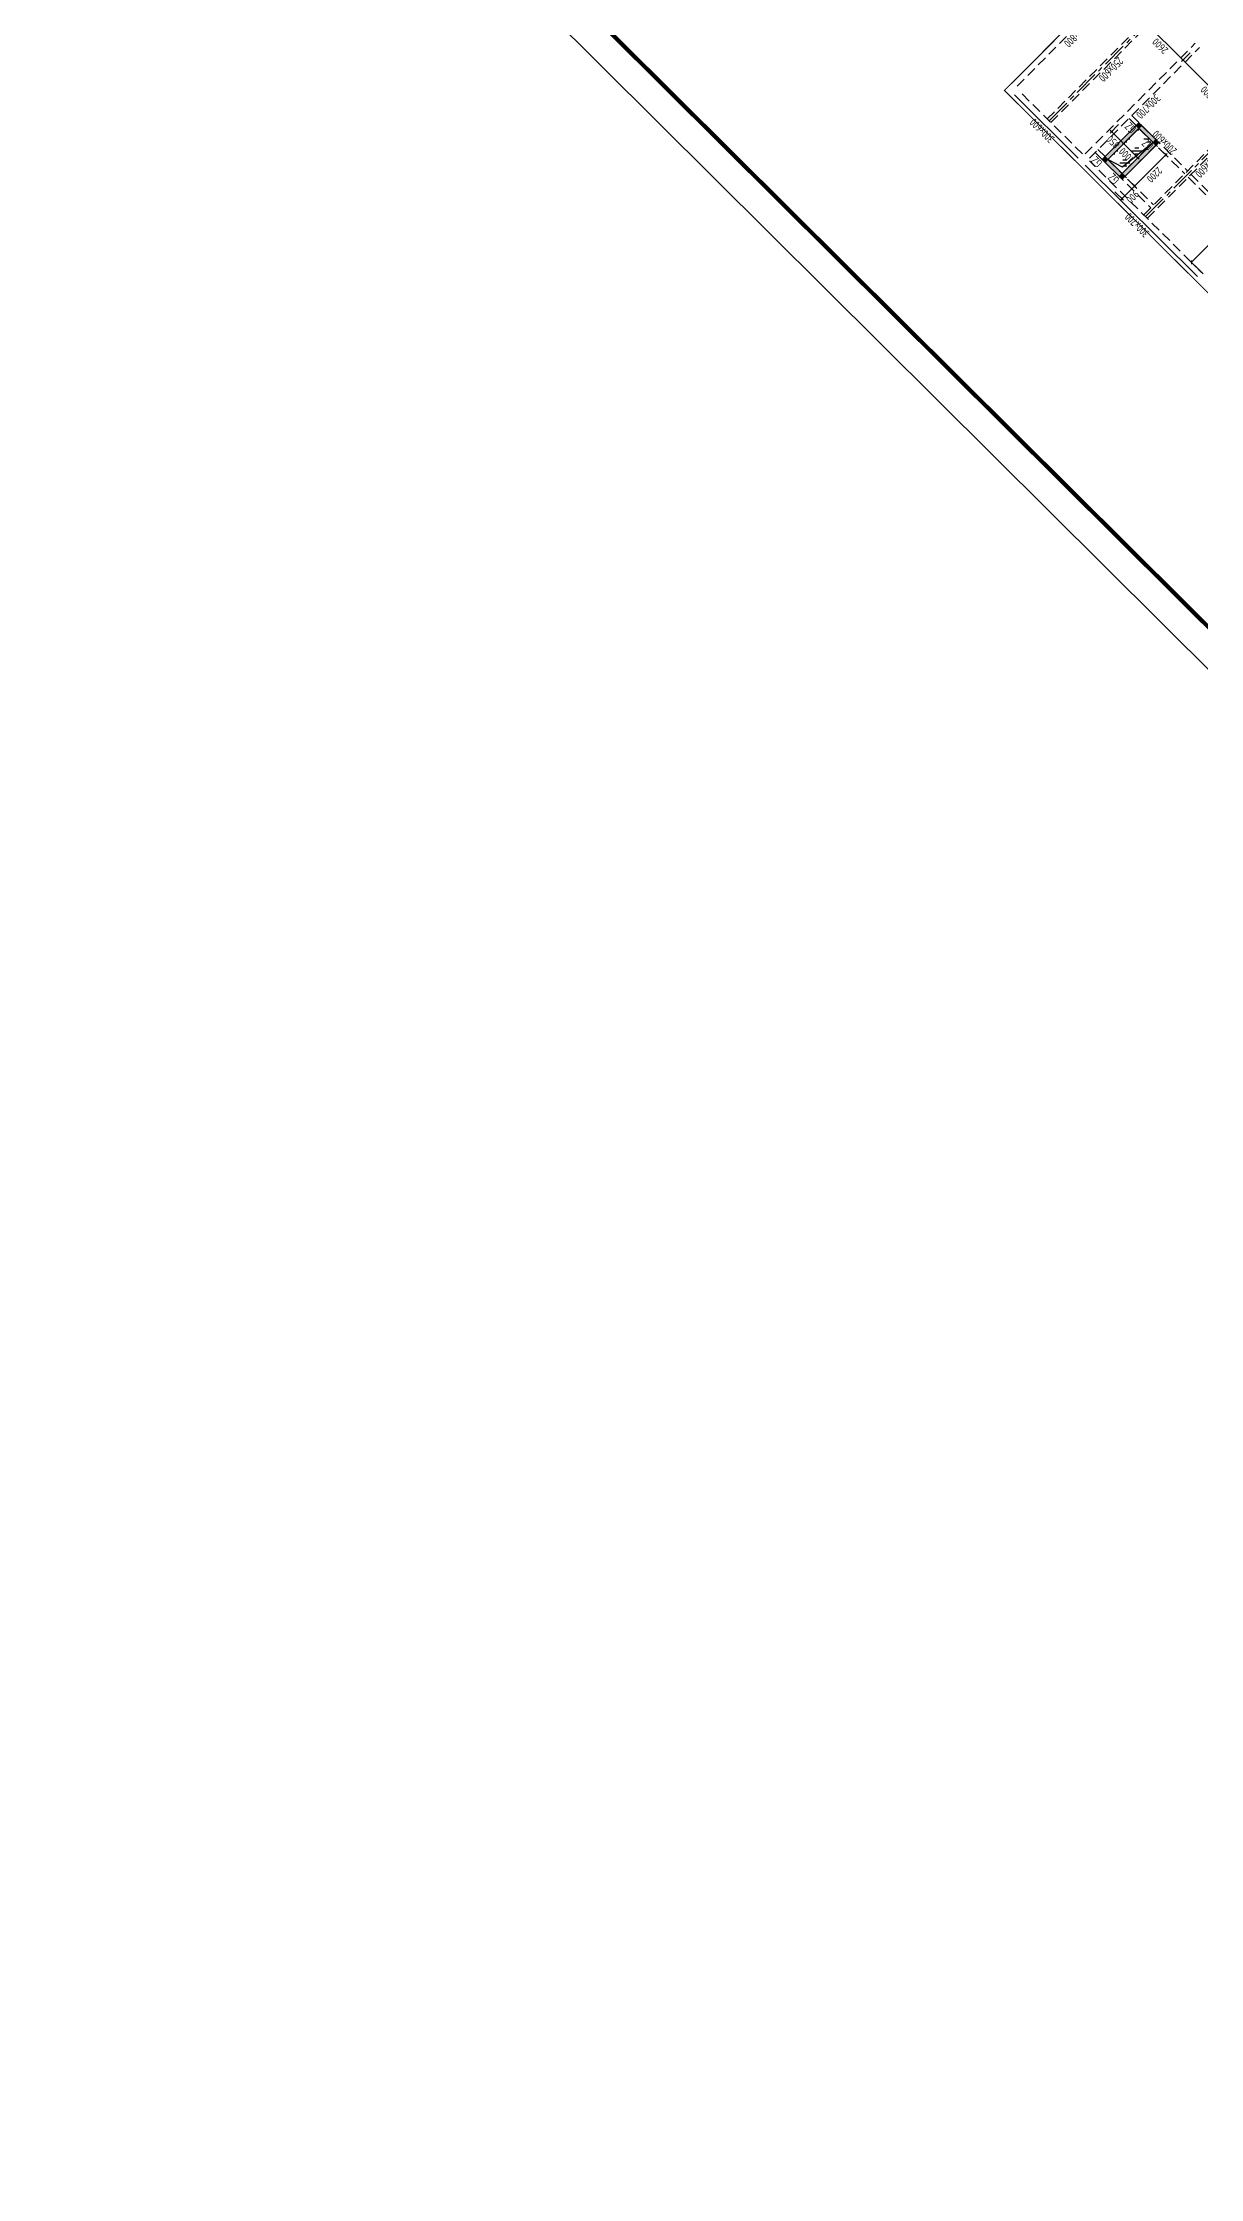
# Model space of a CAD drawing. Extents: x 517450926 to 520131079, y 3499134486 to 3500888201.
# Drawn here: x 518412846 to 518470698, y 3500219565 to 3500326340 of the extents above; entities that cross this region are included whole.
import ezdxf
from ezdxf.enums import TextEntityAlignment as Align

# ---------------------------------------------------------------- set-up
doc = ezdxf.new("R2010")
doc.units = 0
doc.header["$LTSCALE"] = 1000
doc.header["$MEASUREMENT"] = 0
doc.linetypes.add('CENTER', pattern=[2, 1.25, -0.25, 0.25, -0.25])
doc.linetypes.add('DASHED', pattern=[0.75, 0.5, -0.25])
doc.layers.get('0').update_dxf_attribs({"linetype": 'CONTINUOUS'})
doc.layers.get('Defpoints').update_dxf_attribs({"color": 2, "linetype": 'CONTINUOUS'})
for name, color, linetype in [('C-SHET-SHET', 144, 'CONTINUOUS'), ('S_AXIS', 8, 'CENTER'), ('S_AXIS_DIMS', 3, 'CONTINUOUS'), ('S_BEAM', 4, 'DASHED'), ('S_BEAM_SECD_TEXT_HORZ', 9, 'CONTINUOUS'), ('S_BEAM_TEXT_HORZ', 7, 'CONTINUOUS'), ('S_BEAM_TEXT_VERT', 41, 'CONTINUOUS'), ('S_COLU', 2, 'CONTINUOUS'), ('S_COLU_HACH', 15, 'CONTINUOUS'), ('S_COLU_TEXT', 7, 'CONTINUOUS'), ('S_DETL', 7, 'CONTINUOUS'), ('S_DETL_HACH', 254, 'CONTINUOUS'), ('S_FLOR_ENHN', 91, 'DASHED'), ('S_FLOR_TEXT', 51, 'CONTINUOUS'), ('S_HOLE', 201, 'CONTINUOUS'), ('S_PLAN_HACH', 254, 'CONTINUOUS')]:
    doc.layers.add(name, color=color, linetype=linetype)
doc.layers.add('内框', color=8, linetype='CONTINUOUS', plot=False)
doc.styles.get("Standard").update_dxf_attribs({"font": 'Tssdeng.shx', "bigfont": 'Tssdchn.shx'})
doc.styles.add('TH-STYLE3', font='tssdeng.shx', dxfattribs={"width": 0.7, "bigfont": 'tssdchn.shx'})
doc.styles.add('样式 1', font='Tssdeng.shx', dxfattribs={"width": 0.7, "bigfont": 'Tssdchn.shx'})
doc.styles.add('黑体', font='simhei.ttf')
doc.dimstyles.new('TSSD_100_100', dxfattribs={"dimtxt": 375, "dimasz": 100, "dimexe": 100, "dimexo": 0, "dimgap": 125, "dimtad": 1, "dimdec": 1, "dimdsep": 46, "dimtxsty": 'TH-STYLE3', "dimblk": 'ARCHTICK', "dimcen": -100, "dimdle": 100, "dimclrt": 7, "dimadec": 0, "dimazin": 0, "dimtfac": 1, "dimtdec": 1, "dimtix": 1, "dimtmove": 2, "dimatfit": 3, "dimldrblk": 'ARCHTICK', "dimfxl": 500, "dimfxlon": 1, "dimtolj": 1, "dimtzin": 0, "dimarcsym": 0})
doc.dimstyles.new('TSSD_100_100$0', dxfattribs={"dimtxt": 300, "dimasz": 100, "dimexe": 100, "dimexo": 250, "dimgap": 100, "dimtad": 1, "dimdec": 0, "dimzin": 0, "dimdsep": 46, "dimtxsty": 'TH-STYLE3', "dimblk": '_tsdbk', "dimcen": 0, "dimdle": 100, "dimclrt": 7, "dimadec": 1, "dimazin": 0, "dimtfac": 1, "dimtdec": 0, "dimtix": 1, "dimtmove": 2, "dimatfit": 3, "dimldrblk": '_tsdbk', "dimfxl": 1, "dimtolj": 1, "dimtzin": 0, "dimarcsym": 0})

# ---------------------------------------------------------------- blocks, each defined once
blk = doc.blocks.new('THAPE_A1L2_inner')
at = {"layer": '内框'}
blk.add_lwpolyline([(0, 0), (1261, 0), (1261, 594), (0, 594)], close=True, dxfattribs=at)
at = {"layer": '内框', "const_width": 1.4}
blk.add_lwpolyline([(25, 584), (25, 10), (1251, 10), (1251, 584)], close=True, dxfattribs=at)
at = {"layer": '内框', "style": '黑体', "width": 0.8}
blk.add_attdef('内框名称', (58.89, 599.29), '', height=8, dxfattribs=at)
blk = doc.blocks.new('SH_THAPE_A1L2')
blk.add_lwpolyline([(0, 0), (1261, 0), (1261, 594), (0, 594)], close=True)
at = {"const_width": 1.4}
blk.add_lwpolyline([(25, 584), (25, 10), (1251, 10), (1251, 584)], close=True, dxfattribs=at)
blk.add_attdef('作废标记', text='', height=400).set_placement((658, 330.5), align=Align.MIDDLE_CENTER)
blk = doc.blocks.new('_ArchTick')
at = {"color": 0, "const_width": 0.25}
blk.add_lwpolyline([(-0.5, -0.5), (0.5, 0.5)], dxfattribs=at)
blk = doc.blocks.new('*D199')
at = {"layer": 'Defpoints', "color": 0, "transparency": 16777216}
for p in [(518470556, 3500326206), (518469832, 3500325479), (518473534, 3500323245)]:
    blk.add_point(p, dxfattribs=at)
at = {"layer": 'S_AXIS_DIMS', "color": 0, "lineweight": -2, "transparency": 16777216}
for p, q in [((518470185, 3500325834), (518469762, 3500325408)), ((518472881, 3500322447), (518469762, 3500325550)), ((518473163, 3500322872), (518472740, 3500322446))]:
    blk.add_line(p, q, dxfattribs=at)
at = {"layer": 'S_AXIS_DIMS', "color": 0, "lineweight": -2, "transparency": 16777216, "xscale": 100, "yscale": 100, "zscale": 100}
for p, rotation in [((518469832, 3500325479), 135.1572922653654), ((518472810, 3500322517), 315.1572922653655)]:
    blk.add_blockref('_ArchTick', p, dxfattribs=dict(at, rotation=rotation))
at = {"layer": 'S_AXIS_DIMS', "color": 7, "transparency": 16777216, "insert": (518471101, 3500323777), "char_height": 375, "attachment_point": 5, "rotation": 135.15729, "style": 'TH-STYLE3'}
blk.add_mtext('\\A1;4200', dxfattribs=at)
blk = doc.blocks.new('*D200')
at = {"layer": 'Defpoints', "color": 0, "transparency": 16777216}
for p in [(518467989, 3500327312), (518468712, 3500328040), (518470556, 3500326206)]:
    blk.add_point(p, dxfattribs=at)
at = {"layer": 'S_AXIS_DIMS', "color": 0, "lineweight": -2, "transparency": 16777216}
for p, q in [((518468341, 3500327667), (518467918, 3500327242)), ((518469903, 3500325409), (518467918, 3500327383)), ((518470185, 3500325834), (518469762, 3500325408))]:
    blk.add_line(p, q, dxfattribs=at)
at = {"layer": 'S_AXIS_DIMS', "color": 0, "lineweight": -2, "transparency": 16777216, "xscale": 100, "yscale": 100, "zscale": 100}
for p, rotation in [((518467989, 3500327312), 135.1572922653654), ((518469832, 3500325479), 315.1572922653655)]:
    blk.add_blockref('_ArchTick', p, dxfattribs=dict(at, rotation=rotation))
at = {"layer": 'S_AXIS_DIMS', "color": 7, "transparency": 16777216, "insert": (518468690, 3500326174), "char_height": 375, "attachment_point": 5, "rotation": 135.15729, "style": 'TH-STYLE3'}
blk.add_mtext('\\A1;2600', dxfattribs=at)
blk = doc.blocks.new('*D325')
at = {"layer": 'Defpoints', "color": 0, "transparency": 16777216}
for p in [(518466249, 3500319066), (518466883, 3500319704), (518467418, 3500319173)]:
    blk.add_point(p, dxfattribs=at)
at = {"layer": 'S_AXIS_DIMS', "color": 0, "lineweight": -2, "transparency": 16777216}
for p, q in [((518466428, 3500318888), (518466854, 3500318464)), ((518466712, 3500318464), (518467488, 3500319244)), ((518467063, 3500319526), (518467488, 3500319103))]:
    blk.add_line(p, q, dxfattribs=at)
at = {"layer": 'S_AXIS_DIMS', "color": 0, "lineweight": -2, "transparency": 16777216, "xscale": 100, "yscale": 100, "zscale": 100}
for p, rotation in [((518467418, 3500319173), 45.15729226595141), ((518466783, 3500318535), 225.1572922659514)]:
    blk.add_blockref('_ArchTick', p, dxfattribs=dict(at, rotation=rotation))
at = {"layer": 'S_AXIS_DIMS', "color": 7, "transparency": 16777216, "insert": (518467322, 3500318634), "char_height": 375, "attachment_point": 5, "rotation": 225.15729, "style": 'TH-STYLE3'}
blk.add_mtext('\\A1;900', dxfattribs=at)
blk = doc.blocks.new('*D326')
at = {"layer": 'Defpoints', "color": 0, "transparency": 16777216}
for p in [(518468435, 3500321264), (518468969, 3500320733), (518466883, 3500319704)]:
    blk.add_point(p, dxfattribs=at)
at = {"layer": 'S_AXIS_DIMS', "color": 0, "lineweight": -2, "transparency": 16777216}
for p, q in [((518468614, 3500321086), (518469040, 3500320662)), ((518467347, 3500319102), (518469039, 3500320804)), ((518467063, 3500319526), (518467488, 3500319103))]:
    blk.add_line(p, q, dxfattribs=at)
at = {"layer": 'S_AXIS_DIMS', "color": 0, "lineweight": -2, "transparency": 16777216, "xscale": 100, "yscale": 100, "zscale": 100}
for p, rotation in [((518468969, 3500320733), 45.15729226595141), ((518467418, 3500319173), 225.1572922659514)]:
    blk.add_blockref('_ArchTick', p, dxfattribs=dict(at, rotation=rotation))
at = {"layer": 'S_AXIS_DIMS', "color": 7, "transparency": 16777216, "insert": (518468415, 3500319733), "char_height": 375, "attachment_point": 5, "rotation": 225.15729, "style": 'TH-STYLE3'}
blk.add_mtext('\\A1;2200', dxfattribs=at)
blk = doc.blocks.new('*D327')
at = {"layer": 'Defpoints', "color": 0, "transparency": 16777216}
for p in [(518467633, 3500322062), (518466869, 3500321294), (518468342, 3500321357)]:
    blk.add_point(p, dxfattribs=at)
at = {"layer": 'S_AXIS_DIMS', "color": 0, "lineweight": -2, "transparency": 16777216}
for p, q in [((518467222, 3500321648), (518466798, 3500321223)), ((518467649, 3500320518), (518466798, 3500321364)), ((518467931, 3500320943), (518467507, 3500320518))]:
    blk.add_line(p, q, dxfattribs=at)
at = {"layer": 'S_AXIS_DIMS', "color": 0, "lineweight": -2, "transparency": 16777216, "xscale": 100, "yscale": 100, "zscale": 100}
for p, rotation in [((518466869, 3500321294), 135.1572922659514), ((518467578, 3500320589), 315.1572922659514)]:
    blk.add_blockref('_ArchTick', p, dxfattribs=dict(at, rotation=rotation))
at = {"layer": 'S_AXIS_DIMS', "color": 7, "transparency": 16777216, "insert": (518467003, 3500320720), "char_height": 375, "attachment_point": 5, "rotation": 135.15729, "style": 'TH-STYLE3'}
blk.add_mtext('\\A1;1000', dxfattribs=at)
blk = doc.blocks.new('*D328')
at = {"layer": 'Defpoints', "color": 0, "transparency": 16777216}
for p in [(518466889, 3500322519), (518467633, 3500322062), (518466266, 3500321893)]:
    blk.add_point(p, dxfattribs=at)
at = {"layer": 'S_AXIS_DIMS', "color": 0, "lineweight": -2, "transparency": 16777216}
for p, q in [((518466940, 3500321223), (518466195, 3500321964)), ((518466619, 3500322248), (518466196, 3500321822)), ((518467222, 3500321648), (518466798, 3500321223))]:
    blk.add_line(p, q, dxfattribs=at)
at = {"layer": 'S_AXIS_DIMS', "color": 0, "lineweight": -2, "transparency": 16777216, "xscale": 100, "yscale": 100, "zscale": 100}
for p, rotation in [((518466266, 3500321893), 135.1572922659514), ((518466869, 3500321294), 315.1572922659514)]:
    blk.add_blockref('_ArchTick', p, dxfattribs=dict(at, rotation=rotation))
at = {"layer": 'S_AXIS_DIMS', "color": 7, "transparency": 16777216, "insert": (518466347, 3500321372), "char_height": 375, "attachment_point": 5, "rotation": 135.15729, "style": 'TH-STYLE3'}
blk.add_mtext('\\A1;850', dxfattribs=at)
blk = doc.blocks.new('_tsdbk')
blk.add_line((-1, 0), (0, 0))
at = {"const_width": 0.5}
blk.add_lwpolyline([(-0.7, -0.7), (0.7, 0.7)], dxfattribs=at)
blk = doc.blocks.new('*D392')
at = {"layer": 'Defpoints', "color": 0, "transparency": 16777216}
for p in [(518475825, 3500320966), (518476587, 3500320208), (518471016, 3500314607)]:
    blk.add_point(p, dxfattribs=at)
at = {"layer": 'S_FLOR_TEXT', "color": 0, "lineweight": -2, "transparency": 16777216}
for p, q in [((518470325, 3500315435), (518475755, 3500320895)), ((518476410, 3500320384), (518475754, 3500321036)), ((518470839, 3500314783), (518470184, 3500315435))]:
    blk.add_line(p, q, dxfattribs=at)
at = {"layer": 'S_FLOR_TEXT', "color": 0, "lineweight": -2, "transparency": 16777216, "xscale": 100, "yscale": 100, "zscale": 100}
for p, rotation in [((518475825, 3500320966), 45.15728582475018), ((518470255, 3500315364), 225.1572858247502)]:
    blk.add_blockref('_tsdbk', p, dxfattribs=dict(at, rotation=rotation))
blk = doc.blocks.new('A$C04C438BD')
at = {"layer": 'S_COLU_HACH'}
blk.add_hatch(color=256, dxfattribs=at).paths.add_polyline_path([(0, 200), (200, 200), (200, 0), (0, 0)])
at = {"layer": 'S_COLU'}
blk.add_lwpolyline([(0, 200), (200, 200), (200, 0), (0, 0)], close=True, dxfattribs=at)
at = {"layer": 'S_COLU_TEXT', "style": 'TH-STYLE3', "width": 0.65}
blk.add_text('GZ', height=420, dxfattribs=at).set_placement((70, 270))
blk = doc.blocks.new('A$C764F1892')
at = {"layer": 'S_DETL_HACH'}
h = blk.add_hatch(dxfattribs=at)
h.set_pattern_fill('AR-CONC', color=256, scale=10)
h.set_pattern_definition([(50, (-4138.91, -3263.73), (71.726018, -6.275213), [7.5, -82.5]), (355, (-4138.91, -3263.73), (-13.875133, 75.219213), [6, -66]), (100.451444, (-4132.93, -3264.254), (57.850885, 68.944), [6.37402, -70.11421]), (46.1842, (-4138.91, -3243.73), (106.72413, -16.55193), [11.25, -123.75]), (96.63564, (-4130.02, -3245.11), (93.466195, 97.41186), [9.56103, -105.17138]), (351.18416, (-4138.91, -3243.73), (93.46619, 97.41186), [9, -99]), (21, (-4128.91, -3248.73), (59.690705, -40.26189), [7.5, -82.5]), (326, (-4128.91, -3248.73), (24.331533, 72.515005), [6, -66]), (71.451445, (-4123.935, -3252.086), (84.022238, 32.253115), [6.37402, -70.11421]), (37.5, (-4138.91, -3263.73), (1.2159855, 33.2893854), [0, -65.2, 0, -67, 0, -66.25]), (7.5, (-4138.91, -3263.73), (26.306954, 39.441171), [0, -38.2, 0, -63.7, 0, -25.25]), (327.5, (-4161.21, -3263.73), (53.3822436, -2.255487), [0, -25, 0, -78, 0, -103.5]), (317.5, (-4171.21, -3263.73), (58.318617, 10.010498), [0, -32.5, 0, -51.8, 0, -73.5])])
h.paths.add_polyline_path([(98750, 53454), (100150, 53454), (100150, 56054), (98750, 56054)])
h.paths.add_polyline_path([(99950, 53654), (98950, 53654), (98950, 55854), (99950, 55854)], flags=16)
at = {"layer": 'S_DETL'}
for points in [[(98750, 56054), (100150, 56054), (100150, 53454), (98750, 53454)], [(98950, 55854), (99950, 55854), (99950, 53654), (98950, 53654)]]:
    blk.add_lwpolyline(points, close=True, dxfattribs=at)
at = {"layer": 'S_COLU'}
for p in [(98750, 55854), (99950, 55853), (98750, 53454), (99950, 53453)]:
    blk.add_blockref('A$C04C438BD', p, dxfattribs=at)

msp = doc.modelspace()

# ---------------------------------------------------------------- hatches: boundary and pattern name
at = {"layer": 'S_PLAN_HACH', "transparency": 33554559}
h = msp.add_hatch(dxfattribs=at)
h.set_pattern_fill('GOST_GLASS', color=256, scale=100)
h.set_pattern_definition([(180.1573, (518542561.17, 3500183126.1), (-601.645, 598.3506), [500, -700]), (180.1573, (518542410.76, 3500183275.7), (-601.645, 598.3506), [200, -1000]), (180.1573, (518542411.6, 3500182975.7), (-601.645, 598.3506), [200, -1000])])
h.paths.add_polyline_path([(518466790.4251, 3500319796.7882), (518466081.3798, 3500320501.9511), (518467632.7382, 3500322061.8508), (518468341.7835, 3500321356.6879)])

# ---------------------------------------------------------------- linework, layer by layer
at = {"layer": 'S_AXIS'}
for p, q in [((518467963.0675, 3500317643.3236), (518480127.1278, 3500329874.3551)), ((518463141.5594, 3500322438.4315), (518468923.8953, 3500328252.6029))]:
    msp.add_line(p, q, dxfattribs=at)
at = {"layer": 'S_BEAM', "linetype": 'Continuous'}
for p, q in [((518461262.5893, 3500324307.1131), (518466833.3946, 3500329908.553)), ((518464596.267, 3500320568.585), (518461405.5631, 3500323741.8182)), ((518470552.2476, 3500314645.2165), (518464950.7897, 3500320216.0036))]:
    msp.add_line(p, q, dxfattribs=at)
at = {"layer": 'S_BEAM'}
for p, q in [((518461545.8195, 3500324166.4686), (518467046.1075, 3500329697.0034)), ((518463052.9288, 3500322526.5769), (518468623.7157, 3500328128.0347)), ((518463230.1901, 3500322350.2861), (518468800.9771, 3500327951.744)), ((518464949.2367, 3500320781.6869), (518470449.5074, 3500326312.2402)), ((518465161.9503, 3500320570.138), (518470662.221, 3500326100.6913)), ((518464807.8159, 3500320781.2986), (518461617.112, 3500323954.5318)), ((518467874.4369, 3500317731.469), (518473445.2239, 3500323332.9268)), ((518468051.6982, 3500317555.1783), (518473622.4852, 3500323156.6361)), ((518467490.9292, 3500322202.8834), (518465939.5707, 3500320642.9837)), ((518467632.7382, 3500322061.8508), (518466081.3798, 3500320501.9511)), ((518467136.4065, 3500322555.4648), (518469919.4093, 3500319787.7004)), ((518467277.4391, 3500322697.2739), (518470060.4419, 3500319929.5094)), ((518465444.0154, 3500320853.756), (518468227.0182, 3500318085.9915)), ((518465585.0479, 3500320995.565), (518468368.0508, 3500318227.8006)), ((518468341.7835, 3500321356.6879), (518466790.4251, 3500319796.7882)), ((518468483.5926, 3500321215.6553), (518466932.2342, 3500319655.7556)), ((518470763.7965, 3500314857.9301), (518465162.3386, 3500320428.7172)), ((518470096.6707, 3500319611.4097), (518472879.6735, 3500316843.6452)), ((518470237.7033, 3500319753.2187), (518473020.7061, 3500316985.4542))]:
    msp.add_line(p, q, dxfattribs=at)
at = {"layer": 'S_FLOR_ENHN', "linetype": 'ByBlock', "const_width": 50}
msp.add_lwpolyline([(518492497.9764, 3500292537.5823), (518460910.0078, 3500323952.5905), (518466833.3946, 3500329908.553), (518445632.9215, 3500350992.9424), (518452543.5182, 3500357941.5865), (518506962.7458, 3500303820.3323), (518500052.1492, 3500296871.6882), (518498421.35, 3500298493.558)], close=True, dxfattribs=at)
at = {"layer": 'S_HOLE'}
msp.add_lwpolyline([(518468341.7835, 3500321356.6879), (518466810.0832, 3500320109.8198), (518466081.3798, 3500320501.9511)], dxfattribs=at)
at = {"layer": 'S_PLAN_HACH', "transparency": 33554559}
msp.add_lwpolyline([(518466790.4251, 3500319796.7882), (518466081.3798, 3500320501.9511), (518467632.7382, 3500322061.8508), (518468341.7835, 3500321356.6879)], close=True, dxfattribs=at)

# ---------------------------------------------------------------- block references
at = {"layer": 'C-SHET-SHET', "xscale": 150, "yscale": 150, "zscale": 150, "rotation": 135.1572922948761}
msp.add_blockref('SH_THAPE_A1L2', (518609792.2772, 3500282741.2279), dxfattribs=at)
at = {"layer": 'S_DETL', "rotation": 135.1572922454761}
msp.add_blockref('A$C764F1892', (518576333.8078, 3500289621.0977), dxfattribs=at)
at = {"layer": '内框', "xscale": 149.9999999999999, "yscale": 149.9999999999999, "zscale": 149.9999999999999, "rotation": 135.1572922948763}
msp.add_blockref('THAPE_A1L2_inner', (518609792.2772, 3500282741.2279), dxfattribs=at)

# ---------------------------------------------------------------- texts
at = {"layer": 'S_BEAM_SECD_TEXT_HORZ', "linetype": 'Continuous', "width": 0.7}
for s, rotation, style, p in [('250x600', 225.157297813, '样式 1', (518466098.3113, 3500325139.2521)), ('200x600', 135.157288154, 'TH-STYLE3', (518469044.3914, 3500321486.4066)), ('250x600', 225.157297813, '样式 1', (518470919.8194, 3500320344.1442))]:
    msp.add_text(s, height=400, rotation=rotation, dxfattribs=dict(at, style=style)).set_placement(p, align=Align.CENTER)
at = {"layer": 'S_BEAM_TEXT_HORZ', "linetype": 'Continuous', "style": 'TH-STYLE3', "width": 0.7}
for s, p in [('300x600', (518462930.395, 3500322084.2933)), ('300x700', (518467680.9986, 3500317359.7018))]:
    msp.add_text(s, height=400, rotation=135.157288154, dxfattribs=at).set_placement(p, align=Align.CENTER)
at = {"layer": 'S_BEAM_TEXT_VERT', "linetype": 'Continuous', "style": '样式 1', "width": 0.7}
for s, p in [('300x800', (518464361.5213, 3500326866.5321)), ('300x700', (518467959.5579, 3500323288.1971))]:
    msp.add_text(s, height=400, rotation=225.157297813, dxfattribs=at).set_placement(p, align=Align.CENTER)

# ---------------------------------------------------------------- dimensions: what is measured, and where the dimension line sits
at = {"layer": 'S_AXIS_DIMS'}
for base, p1, p2, picture, middle in [((518467988.9133, 3500327312.4732), (518470555.8642, 3500326206.4658), (518468712.2201, 3500328039.7623), '*D200', (518468690.3087, 3500326174.1848)), ((518469832.431, 3500325479.0496), (518473533.8545, 3500323244.7815), (518470555.8642, 3500326206.4658), '*D199', (518471101.0628, 3500323776.6308))]:
    dim = msp.add_linear_dim(base=base, p1=p1, p2=p2, angle=135.157292265, dimstyle='TSSD_100_100', dxfattribs=at)
    dim.commit()
    dim.dimension.update_dxf_attribs({"geometry": picture, "text_midpoint": middle})
for base, p1, p2, angle, picture, middle in [((518466266.2621, 3500321893.2465), (518467632.7382, 3500322061.8508), (518466889.0171, 3500322519.4302), 135.157292266, '*D328', (518466347.243, 3500321371.9756)), ((518466868.9506, 3500321293.858), (518468341.7835, 3500321356.6879), (518467632.7382, 3500322061.8508), 135.157292266, '*D327', (518467003.1099, 3500320719.6999)), ((518468968.9027, 3500320733.0025), (518466883.3351, 3500319704.3867), (518468434.6936, 3500321264.2865), 225.157292266, '*D326', (518468414.8001, 3500319732.6892)), ((518467417.5442, 3500319173.1027), (518466248.6885, 3500319066.246), (518466883.3351, 3500319704.3867), 225.157292266, '*D325', (518467321.7975, 3500318633.6689))]:
    dim = msp.add_linear_dim(base=base, p1=p1, p2=p2, angle=angle, dimstyle='TSSD_100_100$0', override={"dimtxt": 375, "dimexo": 0, "dimgap": 125, "dimdec": 1, "dimzin": 8, "dimblk": 'ArchTick', "dimcen": -100, "dimadec": 0, "dimtdec": 1, "dimldrblk": 'ArchTick', "dimfxl": 500, "dimfxlon": 1}, dxfattribs=at)
    dim.commit()
    dim.dimension.update_dxf_attribs({"geometry": picture, "text_midpoint": middle})
at = {"layer": 'S_FLOR_TEXT'}
dim = msp.add_aligned_dim(p1=(518471016.4723, 3500314606.6378), p2=(518476587.26, 3500320208.095), distance=1074.6385, text=' ', dimstyle='TSSD_100_100$0', dxfattribs=at)
dim.commit()
dim.dimension.update_dxf_attribs({"geometry": '*D392', "text_midpoint": (518473039.8988, 3500318165.1617)})

doc.saveas('drawing.dxf')
